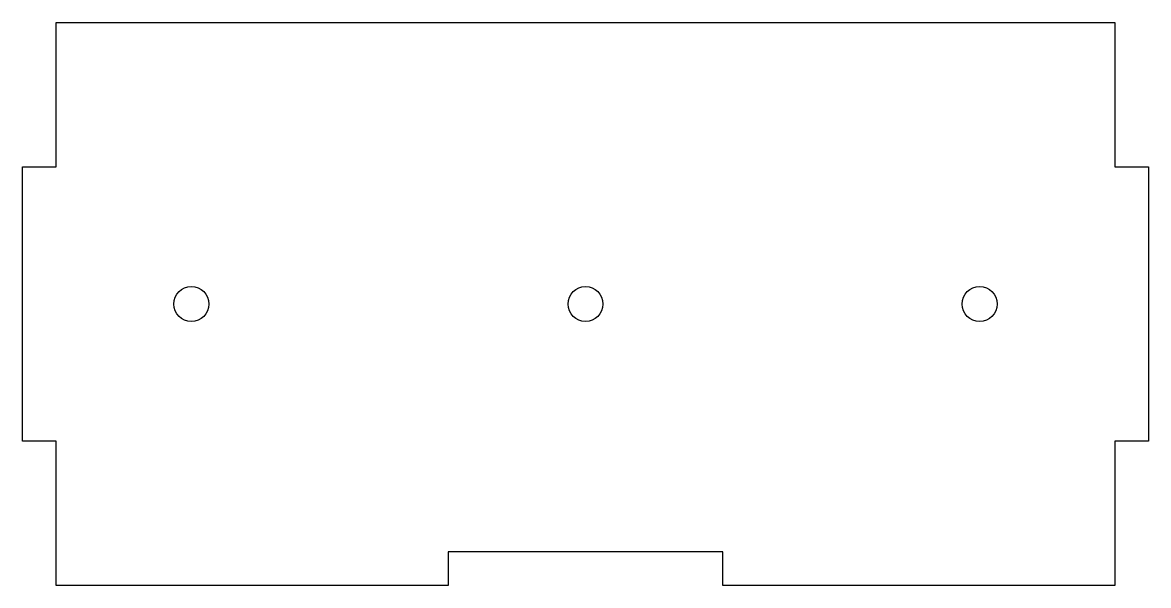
# Model space of a CAD drawing. Header units: millimetres. Extents: x -283 to -183, y 53 to 103.
import ezdxf

# ---------------------------------------------------------------- set-up
doc = ezdxf.new("R2010")
doc.units = ezdxf.units.MM

msp = doc.modelspace()

# ---------------------------------------------------------------- linework, layer by layer
at = {"color": 7, "linetype": 'Continuous', "lineweight": 25}
for p, q in [((-280, 90.195), (-280, 103)), ((-280, 103), (-186, 103)), ((-186, 103), (-186, 90.195)), ((-283, 90.195), (-280, 90.195)), ((-283, 65.805), (-283, 90.195)), ((-186, 90.195), (-183, 90.195)), ((-183, 90.195), (-183, 65.805)), ((-280, 65.805), (-283, 65.805)), ((-280, 53), (-280, 65.805)), ((-186, 65.805), (-186, 53)), ((-183, 65.805), (-186, 65.805)), ((-245.195, 56), (-245.195, 53)), ((-220.805, 56), (-245.195, 56)), ((-220.805, 53), (-220.805, 56)), ((-245.195, 53), (-280, 53)), ((-186, 53), (-220.805, 53))]:
    msp.add_line(p, q, dxfattribs=at)
for centre in [(-268, 78), (-233, 78), (-198, 78)]:
    msp.add_circle(centre, 1.55, dxfattribs=at)

doc.saveas('drawing.dxf')
